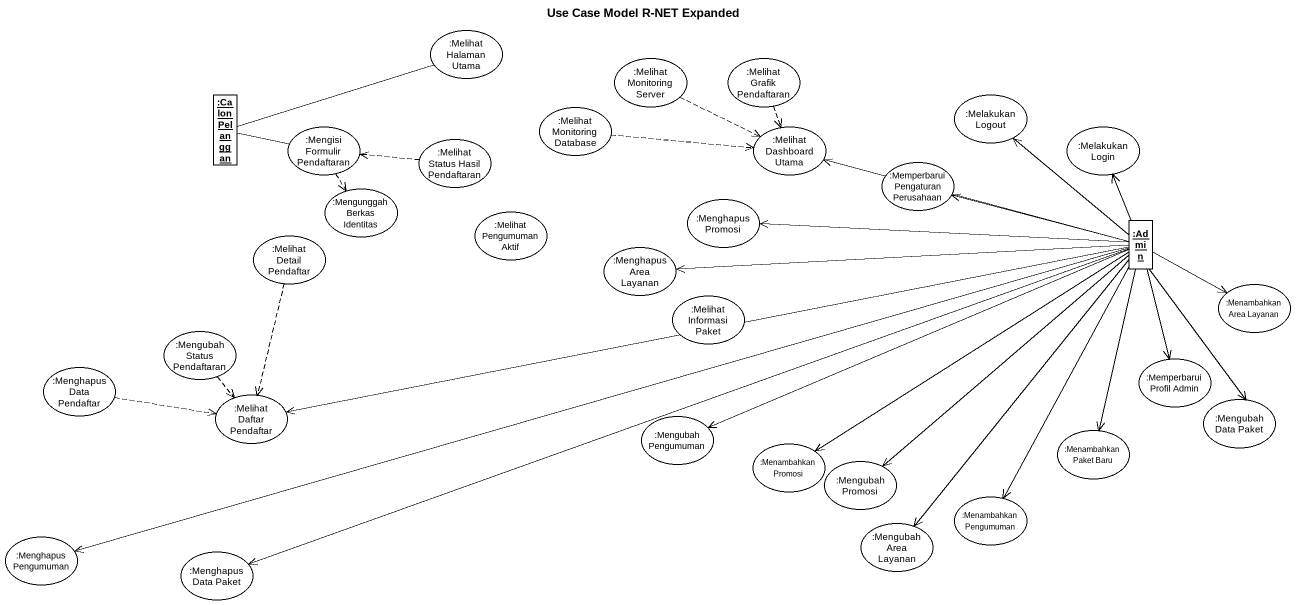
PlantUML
@startuml
title Use Case Model R-NET Expanded
allowmixing
hide circle
hide empty members
usecase ":Melihat Halaman Utama" as Melihat_Halaman_Utama
usecase ":Melihat Monitoring Server" as Melihat_Monitoring_Server
usecase ":Melihat Grafik Pendaftaran" as Melihat_Grafik_Pendaftaran
object ":Calon Pelanggan" as Calon_Pelanggan
usecase ":Melihat Monitoring Database" as Melihat_Monitoring_Database
usecase ":Melakukan Logout" as Melakukan_Logout
usecase ":Mengisi Formulir Pendaftaran" as Mengisi_Formulir_Pendaftaran
usecase ":Melihat Status Hasil Pendaftaran" as Melihat_Status_Hasil
usecase ":Melihat Dashboard Utama" as Melihat_Dashboard_Utama
usecase ":Memperbarui Pengaturan Perusahaan" as Memperbarui_Pengaturan
usecase ":Melakukan Login" as Melakukan_Login
usecase ":Mengunggah Berkas Identitas" as Mengunggah_Berkas_Identitas
usecase ":Menghapus Promosi" as Menghapus_Promosi
usecase ":Melihat Detail Pendaftar" as Melihat_Detail_Pendaftar
usecase ":Melihat Pengumuman Aktif" as Melihat_Pengumuman_Aktif
object ":Admin" as Admin
usecase ":Menghapus Area Layanan" as Menghapus_Area_Layanan
usecase ":Melihat Informasi Paket" as Melihat_Informasi_Paket
usecase ":Menambahkan Area Layanan" as Menambahkan_Area_Layanan
usecase ":Mengubah Status Pendaftaran" as Mengubah_Status_Pendaftaran
usecase ":Memperbarui Profil Admin" as Memperbarui_Profil_Admin
usecase ":Menghapus Data Pendaftar" as Menghapus_Data_Pendaftar
usecase ":Melihat Daftar Pendaftar" as Melihat_Daftar_Pendaftar
usecase ":Mengubah Data Paket" as Mengubah_Data_Paket
usecase ":Mengubah Pengumuman" as Mengubah_Pengumuman
usecase ":Menambahkan Paket Baru" as Menambahkan_Paket_Baru
usecase ":Menambahkan Promosi" as Menambahkan_Promosi
usecase ":Mengubah Promosi" as Mengubah_Promosi
usecase ":Menambahkan Pengumuman" as Menambahkan_Pengumuman
usecase ":Menghapus Pengumuman" as Menghapus_Pengumuman
usecase ":Menghapus Data Paket" as Menghapus_Data_Paket
usecase ":Mengubah Area Layanan" as Mengubah_Area_Layanan
Melihat_Monitoring_Server .right.> Melihat_Dashboard_Utama
Melihat_Grafik_Pendaftaran ..> Melihat_Dashboard_Utama
Calon_Pelanggan -right- Melihat_Halaman_Utama
Calon_Pelanggan -right- Mengisi_Formulir_Pendaftaran
Melihat_Monitoring_Database .right.> Melihat_Dashboard_Utama
Mengisi_Formulir_Pendaftaran ..> Mengunggah_Berkas_Identitas
Melihat_Status_Hasil .left.> Mengisi_Formulir_Pendaftaran
Melihat_Detail_Pendaftar ..> Melihat_Daftar_Pendaftar
Admin -up-> Melakukan_Logout
Admin -left-> Melihat_Dashboard_Utama
Admin -left-> Memperbarui_Pengaturan
Admin -up-> Melakukan_Login
Admin -left-> Menghapus_Promosi
Admin -left-> Menghapus_Area_Layanan
Admin -right-> Menambahkan_Area_Layanan
Admin --> Memperbarui_Profil_Admin
Admin -left-> Melihat_Daftar_Pendaftar
Admin --> Mengubah_Data_Paket
Admin -left-> Mengubah_Pengumuman
Admin --> Menambahkan_Paket_Baru
Admin --> Menambahkan_Promosi
Admin --> Mengubah_Promosi
Admin --> Menambahkan_Pengumuman
Admin -left-> Menghapus_Pengumuman
Admin -left-> Menghapus_Data_Paket
Admin --> Mengubah_Area_Layanan
Mengubah_Status_Pendaftaran ..> Melihat_Daftar_Pendaftar
Menghapus_Data_Pendaftar .right.> Melihat_Daftar_Pendaftar
@enduml
